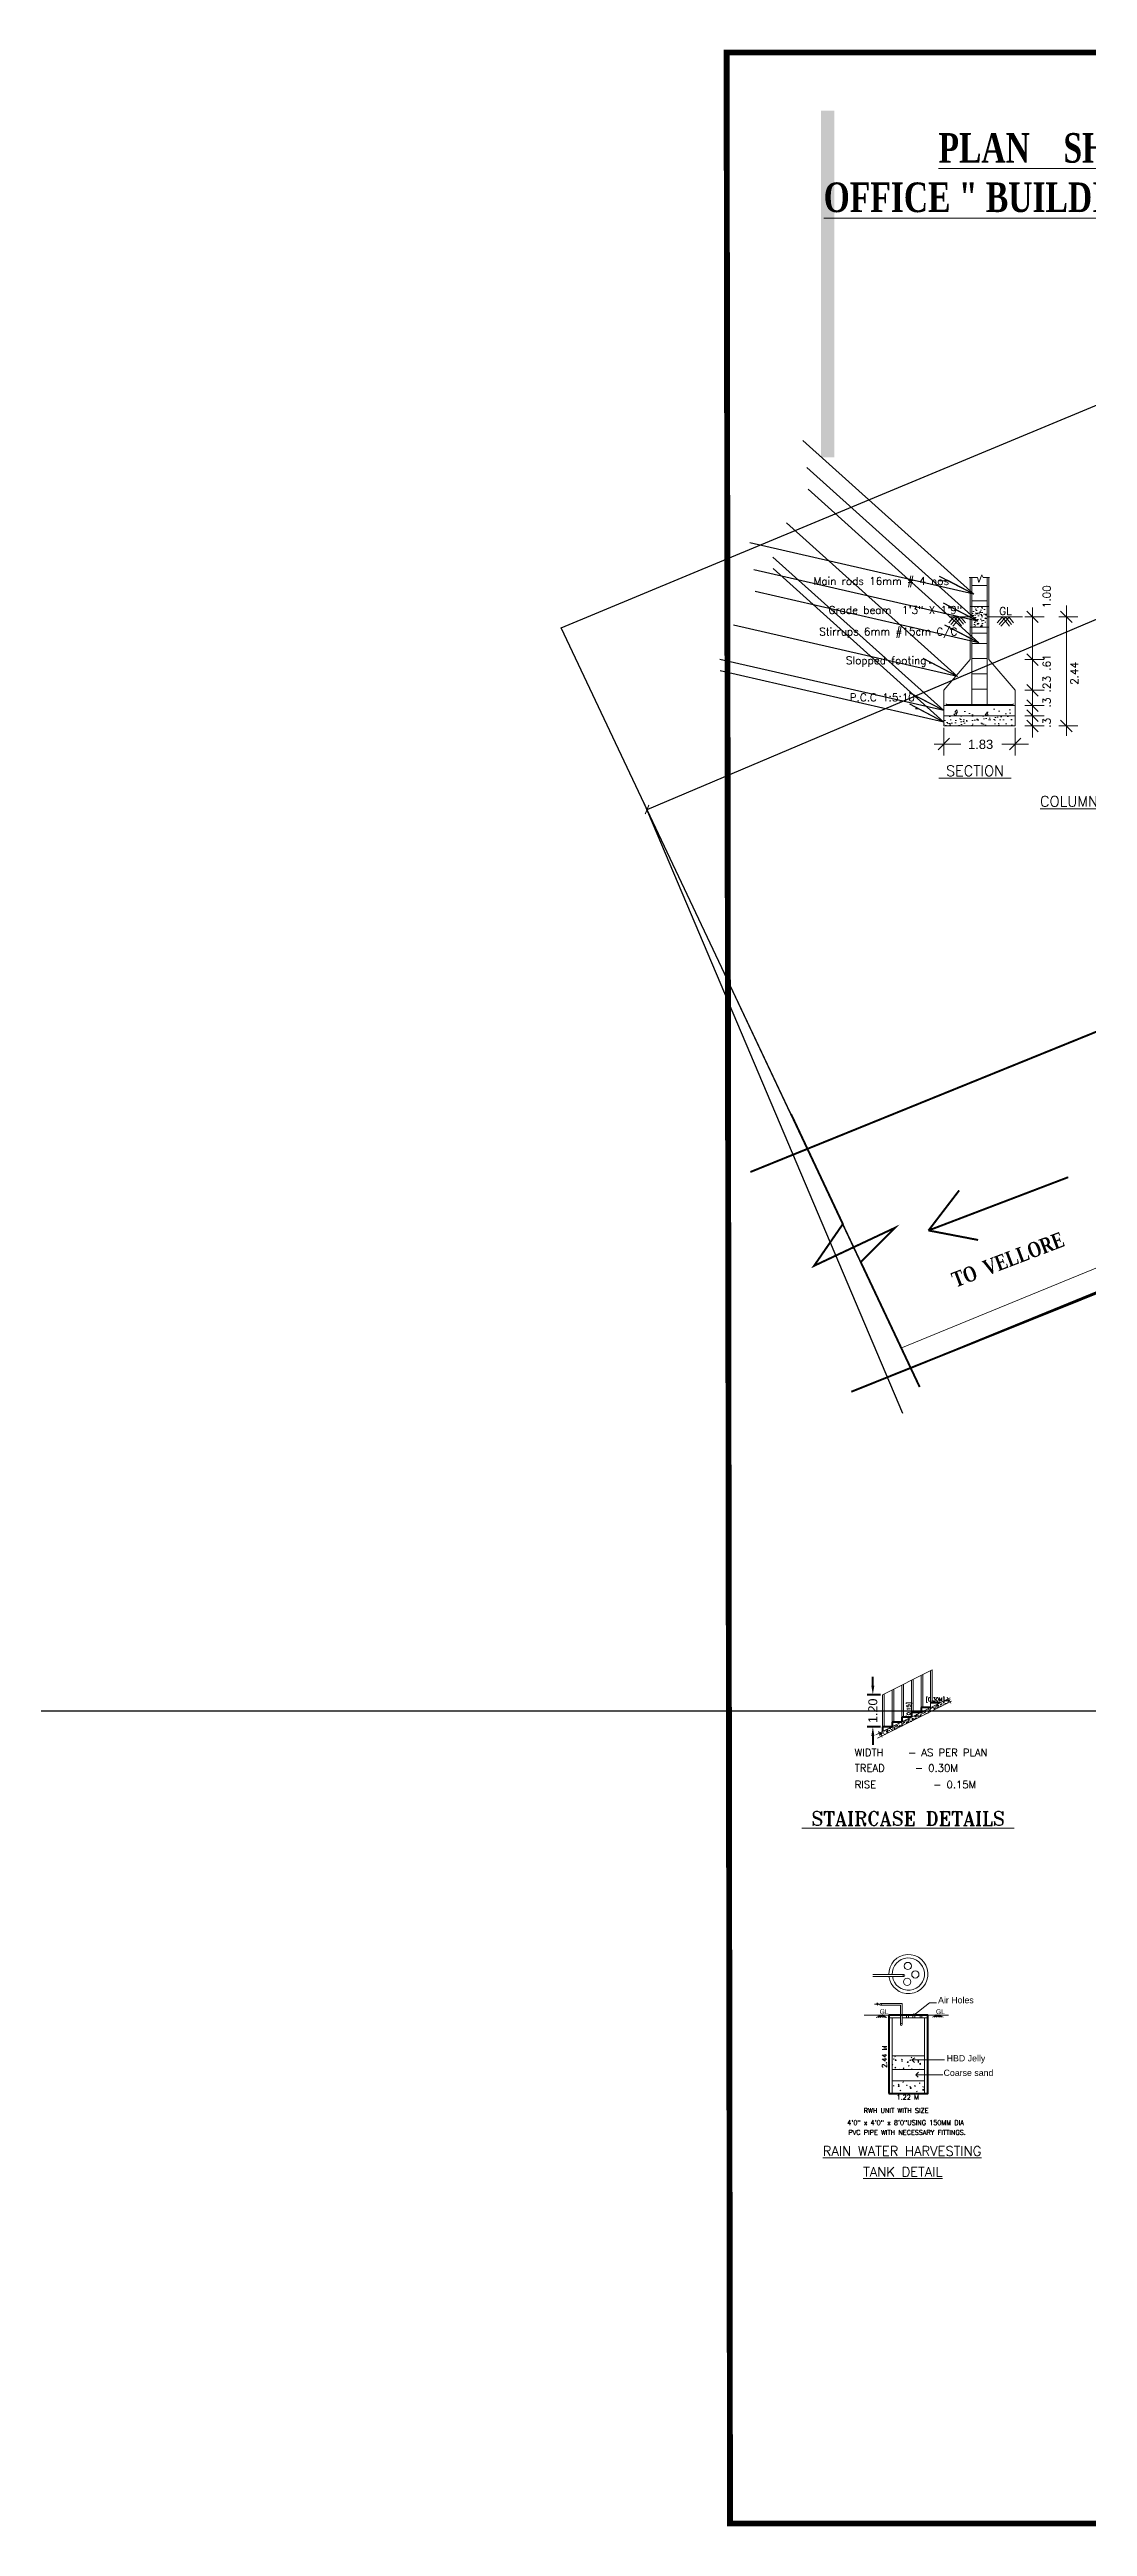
# Model space of a CAD drawing. Header units: metres. Extents: x -1560823 to -1560091, y 43631 to 43698.
# Drawn here: x -1560491.6 to -1560464.8, y 43630.5 to 43694.7 of the extents above; entities that cross this region are included whole.
import ezdxf

# ---------------------------------------------------------------- set-up
doc = ezdxf.new("R2010")
doc.units = ezdxf.units.M
doc.header["$LTSCALE"] = 750
doc.header["$MEASUREMENT"] = 0
doc.header["$PDMODE"] = 35
doc.header["$PDSIZE"] = 50
doc.layers.get('0').update_dxf_attribs({"lineweight": 5})
doc.layers.get('Defpoints').update_dxf_attribs({"lineweight": 0})
doc.layers.add('DISTANCE_FROM_MONUMENT', color=7, linetype='Continuous')
doc.layers.add('SURRENDER_ROAD_WIDTH', color=2, linetype='Continuous')
doc.layers.add('FLOOR-GROUND', color=7, linetype='Continuous', lineweight=50)
doc.layers.add('ROAD_WIDTH', color=2, linetype='Continuous', lineweight=0)
doc.styles.add('56', font='romant.shx')
doc.styles.add('ROMANS', font='romans__.ttf', dxfattribs={"width": 0.75})
doc.styles.get("Standard").update_dxf_attribs({"font": 'arial.ttf'})
doc.dimstyles.new('Aec_Arch_I$7', dxfattribs={"dimscale": 96, "dimtxt": 0.125, "dimasz": 0.125, "dimexe": 0.125, "dimexo": 0.125, "dimgap": 0.0625, "dimtad": 1, "dimdec": 1, "dimzin": 3, "dimdsep": 46, "dimlunit": 4, "dimtxsty": 'ROMANS', "dimblk": 'OBLIQUE', "dimcen": 0.09375, "dimdle": 0.125, "dimadec": 0, "dimazin": 0, "dimtfac": 0.75, "dimtdec": 1, "dimtofl": 0, "dimtmove": 2, "dimatfit": 3, "dimfxl": 0, "dimfrac": 1, "dimtolj": 1, "dimtzin": 0, "dimarcsym": 0})
doc.dimstyles.get("Standard").update_dxf_attribs({"dimtxt": 0.18, "dimasz": 0.18, "dimexe": 0.18, "dimexo": 0.0625, "dimgap": 0.09, "dimtad": 1, "dimtih": 1, "dimtoh": 1, "dimdec": 4, "dimzin": 0, "dimdsep": 46, "dimtxsty": 'Standard', "dimblk": 'ARCHTICK', "dimcen": 0.09, "dimadec": 0, "dimazin": 0, "dimtfac": 1, "dimtdec": 4, "dimtofl": 0, "dimtmove": 0, "dimatfit": 3, "dimldrblk": 'ARCHTICK', "dimfxl": 0, "dimtolj": 1, "dimtzin": 0, "dimarcsym": 0})

# ---------------------------------------------------------------- blocks, each defined once
blk = doc.blocks.new('_ArchTick')
at = {"color": 0, "linetype": 'ByBlock', "const_width": 0.15}
blk.add_lwpolyline([(-0.5, -0.5), (0.5, 0.5)], dxfattribs=at)
blk = doc.blocks.new('*D265')
at = {"layer": 'Defpoints', "color": 0}
for p in [(-1560445.68, 43687.92), (-1560439.031, 43672.224), (-1560469.509, 43659.314)]:
    blk.add_point(p, dxfattribs=at)
at = {"layer": 'SURRENDER_ROAD_WIDTH', "color": 0, "lineweight": -2}
for p, q in [((-1560445.68, 43687.92), (-1560460.489, 43681.647)), ((-1560439.055, 43672.282), (-1560445.75, 43688.086)), ((-1560476.157, 43675.01), (-1560461.348, 43681.283)), ((-1560469.533, 43659.372), (-1560476.228, 43675.176))]:
    blk.add_line(p, q, dxfattribs=at)
at = {"layer": 'SURRENDER_ROAD_WIDTH', "color": 0, "lineweight": -2, "xscale": 0.18, "yscale": 0.18, "zscale": 0.18}
for p, rotation in [((-1560445.68, 43687.92), 22.95702829936575), ((-1560476.157, 43675.01), 202.9570282993657)]:
    blk.add_blockref('_ArchTick', p, dxfattribs=dict(at, rotation=rotation))
at = {"layer": 'SURRENDER_ROAD_WIDTH', "color": 0, "insert": (-1560460.919, 43681.465), "char_height": 0.18, "attachment_point": 5}
blk.add_mtext('\\A1;33.0994', dxfattribs=at)
blk = doc.blocks.new('*D269')
at = {"layer": 'Defpoints', "color": 0}
for p in [(-1560813.238, 43651.657), (-1560813.238, 43651.657), (-1560463.238, 43651.657)]:
    blk.add_point(p, dxfattribs=at)
at = {"layer": 'DISTANCE_FROM_MONUMENT', "color": 0, "lineweight": -2}
for p, q in [((-1560813.238, 43651.719), (-1560813.238, 43651.837)), ((-1560463.238, 43651.657), (-1560813.238, 43651.657)), ((-1560463.238, 43651.719), (-1560463.238, 43651.837))]:
    blk.add_line(p, q, dxfattribs=at)
at = {"layer": 'DISTANCE_FROM_MONUMENT', "color": 0, "lineweight": -2, "xscale": 0.18, "yscale": 0.18, "zscale": 0.18, "rotation": 180}
blk.add_blockref('_ArchTick', (-1560813.238, 43651.657), dxfattribs=at)
at = {"layer": 'DISTANCE_FROM_MONUMENT', "color": 0, "lineweight": -2, "xscale": 0.18, "yscale": 0.18, "zscale": 0.18}
blk.add_blockref('_ArchTick', (-1560463.238, 43651.657), dxfattribs=at)
at = {"layer": 'DISTANCE_FROM_MONUMENT', "color": 0, "insert": (-1560638.238, 43651.839), "char_height": 0.18, "attachment_point": 5}
blk.add_mtext('\\A1;350.0000', dxfattribs=at)
blk = doc.blocks.new('A$C78354A96')
for p, q in [((1.682, 6.442), (2.647, 6.442)), ((1.685, 6.386), (2.651, 6.386)), ((1.738, 5.524), (1.854, 5.524)), ((1.811, 5.559), (1.854, 5.524)), ((1.854, 5.524), (1.813, 5.494)), ((1.854, 5.524), (1.827, 5.543)), ((2.594, 5.541), (1.92, 5.541)), ((2.541, 5.488), (1.92, 5.488)), ((2.541, 4.888), (2.541, 5.488)), ((2.594, 4.888), (2.594, 5.541)), ((2.961, 5.184), (3.445, 5.561)), ((3.445, 5.561), (3.666, 5.561)), ((1.416, 5.184), (2.541, 5.184)), ((1.92, 5.183), (1.791, 5.11)), ((1.962, 5.183), (1.833, 5.111)), ((1.872, 5.183), (2.001, 5.111)), ((2.025, 5.183), (1.896, 5.111)), ((1.935, 5.183), (2.064, 5.111)), ((1.982, 5.183), (2.11, 5.111)), ((2.178, 5.184), (2.178, 2.744)), ((2.178, 5.093), (2.541, 5.093)), ((2.287, 5.093), (2.287, 2.744)), ((2.594, 5.184), (4.039, 5.184)), ((2.594, 5.093), (3.398, 5.093)), ((2.728, 5.093), (2.728, 5.184)), ((2.788, 5.184), (2.788, 5.093)), ((2.931, 5.093), (2.931, 5.184)), ((2.961, 5.226), (2.961, 5.184)), ((2.961, 5.184), (3.01, 5.189)), ((2.991, 5.184), (2.991, 5.093)), ((3.152, 5.093), (3.152, 5.184)), ((3.212, 5.184), (3.212, 5.093)), ((3.289, 5.093), (3.289, 2.744)), ((3.398, 5.184), (3.398, 2.744)), ((3.673, 5.185), (3.544, 5.113)), ((3.72, 5.185), (3.591, 5.113)), ((3.63, 5.185), (3.759, 5.113)), ((3.782, 5.185), (3.653, 5.113)), ((3.693, 5.185), (3.822, 5.113)), ((3.739, 5.185), (3.868, 5.113)), ((2.287, 3.912), (3.289, 3.912)), ((2.362, 3.891), (2.387, 3.901)), ((2.362, 3.891), (2.38, 3.879)), ((2.38, 3.879), (2.387, 3.901)), ((2.873, 3.863), (2.897, 3.873)), ((2.873, 3.863), (2.89, 3.851)), ((2.89, 3.851), (2.897, 3.872)), ((2.287, 3.638), (2.301, 3.643)), ((2.287, 3.627), (2.294, 3.622)), ((2.287, 3.491), (3.289, 3.491)), ((2.287, 3.13), (3.289, 3.13)), ((2.294, 3.622), (2.301, 3.643)), ((2.323, 3.811), (2.34, 3.831)), ((2.323, 3.811), (2.344, 3.809)), ((2.344, 3.809), (2.34, 3.831)), ((2.372, 3.544), (2.389, 3.564)), ((2.372, 3.544), (2.394, 3.542)), ((2.375, 3.769), (2.403, 3.798)), ((2.375, 3.769), (2.407, 3.764)), ((2.394, 3.542), (2.389, 3.564)), ((2.407, 3.764), (2.403, 3.798)), ((2.488, 3.491), (2.513, 3.501)), ((2.488, 3.491), (2.488, 3.491)), ((2.509, 3.491), (2.513, 3.5)), ((2.574, 3.748), (2.599, 3.758)), ((2.574, 3.748), (2.592, 3.737)), ((2.578, 3.789), (2.595, 3.809)), ((2.578, 3.789), (2.599, 3.787)), ((2.592, 3.737), (2.599, 3.758)), ((2.599, 3.787), (2.595, 3.809)), ((2.613, 3.091), (2.638, 3.1)), ((2.613, 3.091), (2.631, 3.079)), ((2.627, 3.522), (2.644, 3.542)), ((2.627, 3.522), (2.648, 3.52)), ((2.631, 3.079), (2.638, 3.1)), ((2.648, 3.52), (2.644, 3.542)), ((2.754, 3.71), (2.782, 3.739)), ((2.754, 3.71), (2.786, 3.705)), ((2.786, 3.705), (2.782, 3.739)), ((2.786, 3.605), (2.811, 3.615)), ((2.786, 3.605), (2.804, 3.594)), ((2.804, 3.594), (2.811, 3.615)), ((2.832, 3.766), (2.85, 3.787)), ((2.832, 3.766), (2.854, 3.765)), ((2.854, 3.765), (2.85, 3.787)), ((2.882, 3.499), (2.899, 3.52)), ((2.882, 3.499), (2.903, 3.497)), ((2.899, 3.79), (2.985, 3.849)), ((3.913, 3.79), (2.899, 3.79)), ((2.976, 3.702), (2.899, 3.79)), ((2.899, 3.79), (2.909, 3.772)), ((2.903, 3.497), (2.899, 3.52)), ((3.024, 3.323), (3.104, 3.407)), ((3.858, 3.323), (3.024, 3.323)), ((3.024, 3.323), (3.092, 3.253)), ((3.084, 3.72), (3.109, 3.73)), ((3.084, 3.72), (3.102, 3.708)), ((3.087, 3.744), (3.104, 3.765)), ((3.087, 3.744), (3.108, 3.742)), ((3.102, 3.708), (3.109, 3.73)), ((3.108, 3.742), (3.104, 3.765)), ((3.133, 3.651), (3.161, 3.68)), ((3.133, 3.651), (3.165, 3.647)), ((3.148, 3.491), (3.153, 3.497)), ((3.155, 3.491), (3.153, 3.497)), ((3.165, 3.647), (3.161, 3.68)), ((2.178, 2.744), (3.398, 2.744)), ((2.315, 2.976), (2.34, 2.986)), ((2.333, 2.964), (2.34, 2.986)), ((2.469, 2.96), (2.497, 2.989)), ((2.469, 2.96), (2.501, 2.955)), ((2.471, 3.01), (2.488, 3.03)), ((2.471, 3.01), (2.492, 3.008)), ((2.492, 3.008), (2.488, 3.03)), ((2.501, 2.955), (2.497, 2.989)), ((2.521, 2.744), (2.537, 2.763)), ((2.527, 2.833), (2.552, 2.843)), ((2.527, 2.833), (2.545, 2.821)), ((2.541, 2.744), (2.537, 2.763)), ((2.545, 2.821), (2.552, 2.843)), ((2.726, 2.987), (2.743, 3.008)), ((2.726, 2.987), (2.747, 2.986)), ((2.747, 2.986), (2.743, 3.008)), ((2.825, 2.948), (2.85, 2.957)), ((2.825, 2.948), (2.843, 2.936)), ((2.843, 2.936), (2.85, 2.957)), ((2.848, 2.901), (2.876, 2.93)), ((2.848, 2.901), (2.88, 2.896)), ((2.88, 2.896), (2.876, 2.93)), ((2.98, 2.965), (2.997, 2.986)), ((2.98, 2.965), (3.001, 2.963)), ((3.001, 2.963), (2.997, 2.986)), ((3.037, 2.805), (3.062, 2.814)), ((3.037, 2.805), (3.055, 2.793)), ((3.055, 2.793), (3.062, 2.814)), ((3.124, 3.062), (3.149, 3.072)), ((3.124, 3.062), (3.141, 3.05)), ((3.141, 3.05), (3.149, 3.072)), ((3.227, 2.842), (3.255, 2.871)), ((3.227, 2.842), (3.259, 2.837)), ((3.235, 2.943), (3.252, 2.963)), ((3.235, 2.943), (3.256, 2.941)), ((3.256, 2.941), (3.252, 2.963)), ((3.259, 2.837), (3.255, 2.871))]:
    blk.add_line(p, q)
at = {"linetype": 'ByBlock', "ltscale": 0.5}
blk.add_lwpolyline([(2.178, 2.744), (3.398, 2.744), (3.398, 5.184), (2.178, 5.184)], close=True, dxfattribs=at)
for centre, radius in [((2.651, 6.414), 0.0279), ((2.752, 6.215), 0.113), ((2.772, 6.711), 0.113), ((3.005, 6.448), 0.113), ((1.92, 5.516), 0.0279), ((2.567, 4.888), 0.0279)]:
    blk.add_circle(centre, radius)
for radius, start, end in [(0.61, 186.66111, 181.64367), (0.501, 188.11512, 182.0004)]:
    blk.add_arc((2.788, 6.459), radius, start, end)
at = {"layer": 'FLOOR-GROUND', "color": 175}
blk.add_lwpolyline([(2.178, 2.744), (3.398, 2.744), (3.398, 5.184), (2.178, 5.184)], close=True, dxfattribs=at)
at = {"color": 4}
for s, height, p in [('Air Holes', 0.1959, (3.713, 5.549)), ('HBD Jelly', 0.1959, (3.981, 3.739)), ('Coarse sand', 0.19588, (3.884, 3.287))]:
    blk.add_text(s, height=height, dxfattribs=at).set_placement(p)
for p in [(1.893, 5.211), (3.647, 5.213)]:
    blk.add_text('GL', height=0.1515).set_placement(p)
at = {"style": 'ROMANS'}
blk.add_text(' 2.44 M', height=0.1469, rotation=90, dxfattribs=at).set_placement((2.116, 3.438))
blk.add_text(' 1.22 M', height=0.1469, dxfattribs=at).set_placement((2.322, 2.551))
at = {"color": 4, "style": 'ROMANS'}
for s, p in [('4\'0" x 4\'0" x 8\'0"USING 150MM DIA', (0.889, 1.759)), ('PVC PIPE WITH NECESSARY FITTINGS.', (0.922, 1.456)), (' RWH UNIT WITH SIZE', (1.299, 2.134))]:
    blk.add_text(s, height=0.14691, dxfattribs=at).set_placement(p)
at = {"color": 2, "style": '56'}
for s, p in [('%%URAIN WATER HARVESTING', (0.124, 0.799)), ('%%UTANK DETAIL', (1.382, 0.152))]:
    blk.add_text(s, height=0.3, dxfattribs=at).set_placement(p)
blk = doc.blocks.new('*D152')
at = {"color": 0, "lineweight": -2}
for p, q in [((2682.06, -3830.088), (2681.64, -3830.088)), ((2681.82, -3829.808), (2681.82, -3829.528)), ((2682.06, -3831.088), (2681.64, -3831.088)), ((2681.82, -3831.368), (2681.82, -3831.648))]:
    blk.add_line(p, q, dxfattribs=at)
at = {"color": 0, "lineweight": 50}
for points in [[(2681.774, -3829.808), (2681.867, -3829.808), (2681.82, -3830.088)], [(2681.774, -3831.368), (2681.867, -3831.368), (2681.82, -3831.088)]]:
    blk.add_solid(points, dxfattribs=at)
at = {"layer": 'Defpoints', "color": 0, "lineweight": 50}
for p in [(2682.123, -3830.088), (2681.82, -3831.088), (2682.123, -3831.088)]:
    blk.add_point(p, dxfattribs=at)
at = {"color": 0, "insert": (2681.82, -3830.588), "char_height": 0.28, "attachment_point": 5, "rotation": 90}
blk.add_mtext('\\A1;1.20', dxfattribs=at)
blk = doc.blocks.new('_Oblique')
at = {"color": 0, "linetype": 'ByBlock', "lineweight": -2}
blk.add_line((-0.5, -0.5), (0.5, 0.5), dxfattribs=at)
blk = doc.blocks.new('A$C7684098E')
h = blk.add_hatch()
h.set_pattern_fill('AR-CONC', color=256, scale=0.024999, style=0)
h.set_pattern_definition([(50, (-73.53877, -5.22544), (0.17930967, -0.01568756), [0.01874944, -0.2062438]), (355, (-73.53877, -5.22544), (-0.0346868, 0.1880424), [0.01499955, -0.16499505]), (100.4514, (-73.52383, -5.22674), (0.144623, 0.1723547), [0.01593457, -0.17528027]), (46.1842, (-73.53877, -5.17544), (0.26680226, -0.0413785), [0.0281242, -0.3093657]), (96.6356, (-73.51654, -5.1789), (0.2336587, 0.2435222), [0.0239019, -0.2629204]), (351.1842, (-73.53877, -5.17544), (0.2336585, 0.2435223), [0.0224993, -0.2474926]), (21, (-73.51377, -5.18794), (0.1492223, -0.1006517), [0.01874944, -0.2062438]), (326, (-73.51377, -5.18794), (0.060827, 0.18128207), [0.01499955, -0.16499505]), (71.4514, (-73.50134, -5.19633), (0.21004936, 0.0806302), [0.01593457, -0.17528027]), (37.5, (-73.53877, -5.22544), (0.003039873, 0.083220967), [0, -0.16299511, 0, -0.16749497, 0, -0.16562003]), (7.5, (-73.53877, -5.22544), (0.06576541, 0.09859997), [0, -0.09549713, 0, -0.15924522, 0, -0.06312311]), (327.5, (-73.59452, -5.22544), (0.133451605, -0.00563855), [0, -0.06249813, 0, -0.19499415, 0, -0.25874224]), (317.5, (-73.61952, -5.22544), (0.14579217, 0.0250255), [0, -0.08124756, 0, -0.12949611, 0, -0.18374449])])
h.paths.add_polyline_path([(4.76928, 4.09805), (4.74461, 4.14605), (4.68836, 4.12808), (4.76961, 4.17496), (4.71961, 4.15543), (4.70146, 4.18991), (2.56994, 3.12415), (2.58809, 3.08967), (2.63809, 3.1092), (2.55684, 3.06233), (2.61309, 3.08029), (2.63777, 3.03229)])
at = {"linetype": 'ByBlock', "ltscale": 0.5}
for p, q in [((4.20929, 5.09382), (2.66419, 4.32127)), ((3.31417, 3.62126), (3.31417, 4.64626)), ((3.56416, 3.77126), (3.56416, 4.77126)), ((3.61416, 3.77126), (3.61416, 4.79626)), ((3.86415, 3.92125), (3.86415, 4.92125)), ((3.91415, 3.92125), (3.91415, 4.94625)), ((4.15929, 4.06882), (4.15929, 5.06882)), ((4.20929, 4.06882), (4.20929, 5.09382)), ((2.66419, 3.32127), (2.66419, 4.32127)), ((2.71419, 3.32127), (2.71419, 4.34627)), ((2.96418, 3.47127), (2.96418, 4.47127)), ((3.01418, 3.47127), (3.01418, 4.49627)), ((3.26417, 3.62126), (3.26417, 4.62126))]:
    blk.add_line(p, q, dxfattribs=at)
for p, q in [((2.4584, 3.06838), (4.76989, 4.22413)), ((2.50871, 2.96776), (4.81489, 4.12085)), ((3.86415, 3.92125), (3.86415, 3.77126)), ((4.16415, 3.92125), (3.86415, 3.92125)), ((4.45928, 4.06882), (4.15929, 4.06882)), ((4.15929, 4.06882), (4.15929, 3.91882)), ((4.67273, 4.24448), (4.71961, 4.15543)), ((4.76961, 4.17496), (4.68836, 4.12808)), ((4.68836, 4.12808), (4.74461, 4.14605)), ((4.71961, 4.15543), (4.76961, 4.17496)), ((4.74461, 4.14605), (4.78757, 4.06246)), ((2.54122, 3.17873), (2.58809, 3.08967)), ((2.63809, 3.1092), (2.55684, 3.06233)), ((2.58809, 3.08967), (2.63809, 3.1092)), ((2.96418, 3.32127), (2.66419, 3.32127)), ((2.66419, 3.32127), (2.66419, 3.17128)), ((2.96418, 3.47127), (2.96418, 3.32127)), ((3.26417, 3.47127), (2.96418, 3.47127)), ((3.26417, 3.62126), (3.26417, 3.47127)), ((3.56416, 3.62126), (3.26417, 3.62126)), ((3.86415, 3.77126), (3.56416, 3.77126)), ((3.56416, 3.77126), (3.56416, 3.62126)), ((2.55684, 3.06233), (2.61309, 3.08029)), ((2.61309, 3.08029), (2.65606, 2.9967))]:
    blk.add_line(p, q)
at = {"layer": 'FLOOR-GROUND', "color": 192}
for p, q in [((3.86415, 3.92125), (3.86415, 3.77126)), ((2.66419, 3.32127), (2.66419, 3.17128)), ((2.96418, 3.47127), (2.96418, 3.32127)), ((3.26417, 3.62126), (3.26417, 3.47127)), ((3.56416, 3.77126), (3.56416, 3.62126))]:
    blk.add_line(p, q, dxfattribs=at)
at = {"layer": 'FLOOR-GROUND', "color": 190}
for p, q in [((4.16415, 3.92125), (3.86415, 3.92125)), ((4.45928, 4.06882), (4.15929, 4.06882)), ((2.96418, 3.32127), (2.66419, 3.32127)), ((3.26417, 3.47127), (2.96418, 3.47127)), ((3.56416, 3.62126), (3.26417, 3.62126)), ((3.86415, 3.77126), (3.56416, 3.77126))]:
    blk.add_line(p, q, dxfattribs=at)
at = {"style": 'ROMANS'}
blk.add_text('[0.15]', height=0.112497, rotation=90, dxfattribs=at).set_placement((3.53396, 3.61597))
blk.add_text('[0.30M]', height=0.112497, dxfattribs=at).set_placement((4.0119, 4.11982))
at = {"color": 4, "style": 'ROMANS'}
for s, p in [('WIDTH    - AS PER PLAN', (1.79697, 2.40576)), ('TREAD     - 0.30M', (1.79697, 1.9242)), ('RISE          - 0.15M', (1.79697, 1.4067))]:
    blk.add_text(s, height=0.23, dxfattribs=at).set_placement(p)
at = {"color": 2, "style": '56'}
blk.add_text('%%u STAIRCASE DETAILS ', height=0.4324784, dxfattribs=at).set_placement((0.14703, 0.25228))
at = {"color": 1}
dim = blk.add_aligned_dim(p1=(2.66419, 4.32127), p2=(2.66419, 3.32127), distance=-0.3022, text='1.20', dimstyle='Standard', dxfattribs=at)
dim.commit()
dim.dimension.update_dxf_attribs({"geometry": '*D152', "text_midpoint": (2.36199, 3.82127), "insert": (-2679.45838, 3834.40896)})

msp = doc.modelspace()

# ---------------------------------------------------------------- hatches: boundary and pattern name
h = msp.add_hatch()
h.set_pattern_fill('AR-CONC', color=0, scale=0.032974, style=0)
h.set_pattern_definition([(50, (-1560498.26023, 43670.79113), (0.2365094, -0.0206919), [0.0247305, -0.2720355]), (355, (-1560498.26023, 43670.79113), (-0.0457519, 0.2480279), [0.0197844, -0.2176284]), (100.4514, (-1560498.24052, 43670.7894), (0.1907577, 0.2273358), [0.0210177, -0.2311946]), (46.1842, (-1560498.26023, 43670.85707), (0.351912, -0.0545782), [0.0370958, -0.4080533]), (96.6356, (-1560498.2309, 43670.85253), (0.3081957, 0.3212057), [0.0315265, -0.346792]), (351.1842, (-1560498.26023, 43670.85707), (0.3081955, 0.321206), [0.0296766, -0.3264427]), (21, (-1560498.22725, 43670.84059), (0.1968242, -0.1327596), [0.0247305, -0.2720355]), (326, (-1560498.22725, 43670.8406), (0.0802308, 0.239111), [0.0197844, -0.2176284]), (71.4514, (-1560498.21085, 43670.82952), (0.277055, 0.1063512), [0.0210177, -0.2311946]), (37.5, (-1560498.26023, 43670.79113), (0.0040096, 0.10976844), [0, -0.2149905, 0, -0.22092583, 0, -0.2184528]), (7.5, (-1560498.26023, 43670.79113), (0.08674456, 0.13005334), [0, -0.1259607, 0, -0.2100444, 0, -0.08325936]), (327.5, (-1560498.33376, 43670.79113), (0.17602264, -0.00743724), [0, -0.082435, 0, -0.25719724, 0, -0.34128095]), (317.5, (-1560498.36673, 43670.79113), (0.19229984, 0.0330086), [0, -0.1071655, 0, -0.17080535, 0, -0.2423589])])
h.paths.add_polyline_path([(-1560467.35016, 43680.26484), (-1560467.74585, 43680.26484), (-1560467.74585, 43679.73725), (-1560467.35016, 43679.73725)])
h = msp.add_hatch()
h.set_pattern_fill('AR-CONC', color=0, scale=0.109913, style=0)
h.set_pattern_definition([(50, (-1560474.5715, 43665.88695), (0.788365, -0.068973), [0.082435, -0.906785]), (355, (-1560474.5715, 43665.88695), (-0.152506, 0.82676), [0.06595, -0.72543]), (100.4514, (-1560474.5058, 43665.8812), (0.63586, 0.757786), [0.07006, -0.77065]), (46.184, (-1560474.5715, 43666.1068), (1.17304, -0.18193), [0.12365, -1.36018]), (96.636, (-1560474.4738, 43666.0916), (1.02732, 1.07069), [0.10509, -1.15597]), (351.184, (-1560474.5715, 43666.1068), (1.02732, 1.07069), [0.09892, -1.08814]), (21, (-1560474.4616, 43666.0518), (0.65608, -0.442532), [0.082435, -0.906785]), (326, (-1560474.4616, 43666.0518), (0.267436, 0.797037), [0.06595, -0.72543]), (71.4514, (-1560474.4069, 43666.01495), (0.923517, 0.354504), [0.07006, -0.77065]), (37.5, (-1560474.57152, 43665.88695), (0.0133653, 0.365895), [0, -0.716635, 0, -0.73642, 0, -0.728176]), (7.5, (-1560474.57152, 43665.88695), (0.289149, 0.433511), [0, -0.419869, 0, -0.700148, 0, -0.277531]), (327.5, (-1560474.81663, 43665.88695), (0.586742, -0.024791), [0, -0.274783, 0, -0.857324, 0, -1.137603]), (317.5, (-1560474.92654, 43665.88695), (0.641, 0.110029), [0, -0.357218, 0, -0.569351, 0, -0.807863])])
h.paths.add_polyline_path([(-1560466.62473, 43677.43938), (-1560466.62473, 43677.70317), (-1560468.47128, 43677.70317), (-1560468.47128, 43677.43938)])
h = msp.add_hatch()
h.set_pattern_fill('AR-SAND', color=0, scale=0.109913, style=0)
h.set_pattern_definition([(37.5, (-1560474.57152, 43665.88695), (-0.0069238, 0.2117837), [0, -0.1670683, 0, -0.1868527, 0, -0.1786092]), (7.5, (-1560474.57152, 43665.88695), (0.194522, 0.3101915), [0, -0.090129, 0, -0.1505813, 0, -0.0577045]), (327.5, (-1560474.70672, 43665.88695), (0.3422858, 0.000622), [0, -0.0549567, 0, -0.197844, 0, -0.2582964]), (317.5, (-1560474.70672, 43665.88695), (0.3304134, 0.096468), [0, -0.0274783, 0, -0.1296978, 0, -0.148383])])
h.paths.add_polyline_path([(-1560466.62473, 43677.17558), (-1560466.62473, 43677.43938), (-1560468.47128, 43677.43938), (-1560468.47128, 43677.17558)])

# ---------------------------------------------------------------- linework, layer by layer
at = {"color": 0}
for p, q in [((-1560468.4299, 43680.93022), (-1560468.5879, 43680.93022)), ((-1560467.81644, 43681.01866), (-1560467.59799, 43681.01866)), ((-1560467.78981, 43678.89454), (-1560467.78981, 43681.01866)), ((-1560467.74585, 43677.73202), (-1560467.74585, 43681.01866)), ((-1560467.74585, 43680.8155), (-1560467.35016, 43680.8155)), ((-1560467.59799, 43681.01866), (-1560467.56776, 43680.89363)), ((-1560467.56776, 43680.89363), (-1560467.48807, 43681.08735)), ((-1560467.4551, 43681.01866), (-1560467.48807, 43681.08735)), ((-1560467.4551, 43681.01866), (-1560467.28748, 43681.01866)), ((-1560467.35016, 43677.73202), (-1560467.35016, 43681.01866)), ((-1560467.3062, 43678.89454), (-1560467.3062, 43681.01866)), ((-1560468.1999, 43680.00104), (-1560468.33826, 43679.84895)), ((-1560468.33389, 43680.00104), (-1560467.74585, 43680.00104)), ((-1560468.11075, 43680.00104), (-1560468.28948, 43679.80457)), ((-1560468.02159, 43680.00104), (-1560468.2407, 43679.76019)), ((-1560468.20611, 43680.00104), (-1560468.01731, 43679.76639)), ((-1560468.12147, 43680.00104), (-1560467.96593, 43679.80773)), ((-1560468.03682, 43680.00104), (-1560467.91455, 43679.84907)), ((-1560467.78981, 43680.26484), (-1560467.3062, 43680.26484)), ((-1560467.74585, 43680.41981), (-1560467.35016, 43680.41981)), ((-1560467.35016, 43680.00104), (-1560466.43376, 43680.00104)), ((-1560466.95301, 43679.99758), (-1560467.09137, 43679.84549)), ((-1560466.86385, 43679.99758), (-1560467.04259, 43679.80111)), ((-1560466.7747, 43679.99758), (-1560466.99381, 43679.75673)), ((-1560466.95922, 43679.99758), (-1560466.77042, 43679.76293)), ((-1560466.87457, 43679.99758), (-1560466.71904, 43679.80427)), ((-1560466.78993, 43679.99758), (-1560466.66766, 43679.84561)), ((-1560467.78981, 43679.73725), (-1560467.3062, 43679.73725)), ((-1560467.74585, 43679.57856), (-1560467.35016, 43679.57856)), ((-1560467.74585, 43679.31477), (-1560467.35016, 43679.31477)), ((-1560468.47128, 43678.09886), (-1560467.78981, 43678.89454)), ((-1560467.74585, 43678.91908), (-1560467.35016, 43678.91908)), ((-1560466.62473, 43678.09886), (-1560467.3062, 43678.89454)), ((-1560468.47128, 43677.17558), (-1560468.47128, 43678.09886)), ((-1560467.74585, 43678.5234), (-1560467.35016, 43678.5234)), ((-1560467.74585, 43678.12771), (-1560467.35016, 43678.12771)), ((-1560466.62473, 43677.17558), (-1560466.62473, 43678.09886)), ((-1560466.62473, 43677.70317), (-1560468.47128, 43677.70317)), ((-1560468.47128, 43677.43938), (-1560466.62473, 43677.43938)), ((-1560468.41357, 43677.73202), (-1560466.67419, 43677.73202)), ((-1560468.47128, 43677.17558), (-1560466.62473, 43677.17558)), ((-1560468.86855, 43664.1083), (-1560465.25552, 43665.48574))]:
    msp.add_line(p, q, dxfattribs=at)
at = {"color": 0, "linetype": 'ByBlock', "ltscale": 0.5}
for p, q in [((-1560466.37127, 43680.00104), (-1560465.8749, 43680.00104)), ((-1560466.17438, 43676.8761), (-1560466.17438, 43680.23877)), ((-1560465.49762, 43680.00104), (-1560465.00125, 43680.00104)), ((-1560465.29762, 43676.92035), (-1560465.29762, 43680.29047)), ((-1560466.37127, 43678.89454), (-1560465.8749, 43678.89454)), ((-1560466.37127, 43678.09886), (-1560465.8749, 43678.09886)), ((-1560466.37127, 43677.70317), (-1560465.8749, 43677.70317)), ((-1560466.37127, 43677.43938), (-1560465.8749, 43677.43938)), ((-1560468.72227, 43676.70611), (-1560468.03135, 43676.70611)), ((-1560468.47128, 43677.12287), (-1560468.47128, 43676.40587)), ((-1560466.27676, 43676.70611), (-1560466.96768, 43676.70611)), ((-1560466.62473, 43677.12287), (-1560466.62473, 43676.40587)), ((-1560466.37127, 43677.17558), (-1560465.8749, 43677.17558)), ((-1560465.49762, 43677.17558), (-1560465.00125, 43677.17558))]:
    msp.add_line(p, q, dxfattribs=at)
at = {"color": 0, "const_width": 0.15247}
msp.add_lwpolyline([(-1560474.09699, 43694.61733), (-1560381.22993, 43694.61733), (-1560381.14195, 43630.6196), (-1560474.00901, 43630.6196)], close=True, dxfattribs=at)
at = {"color": 0}
for points, const_width in [([(-1560471.48178, 43693.11164), (-1560471.48178, 43684.13091)], 0.34098), ([(-1560467.8292, 43664.50455), (-1560467.8292, 43664.50455), (-1560465.25552, 43665.48574), (-1560468.86855, 43664.1083)], 0.05082), ([(-1560467.8292, 43664.50455), (-1560467.8292, 43664.50455), (-1560465.25552, 43665.48574), (-1560468.86855, 43664.1083)], 0.05082), ([(-1560468.86855, 43664.1083), (-1560468.14683, 43665.05169), (-1560468.07406, 43665.14681)], 0.05082), ([(-1560468.86855, 43664.1083), (-1560467.70197, 43663.88482), (-1560467.58435, 43663.86228)], 0.05082)]:
    msp.add_lwpolyline(points, dxfattribs=dict(at, const_width=const_width))
at = {"color": 0, "ltscale": 500, "const_width": 0.05082}
for points in [[(-1560439.62369, 43679.35145), (-1560473.48127, 43665.62283)], [(-1560469.09816, 43660.05547), (-1560470.623, 43663.2889), (-1560469.73756, 43664.17849), (-1560471.83387, 43663.19154), (-1560471.08721, 43664.27488), (-1560472.42987, 43667.12672)], [(-1560463.28524, 43662.97452), (-1560470.86859, 43659.93108)]]:
    msp.add_lwpolyline(points, dxfattribs=at)
at = {"color": 0}
for centre, start, end in [((-1560468.39983, 43677.73202), 90, 180), ((-1560466.68793, 43677.73202), 0, 90)]:
    msp.add_arc(centre, 0.01374, start, end, dxfattribs=at)
at = {"layer": 'ROAD_WIDTH'}
msp.add_lwpolyline([(-1560478.37915, 43679.71496), (-1560447.8157, 43692.43182), (-1560438.93842, 43673.65166), (-1560446.02483, 43670.77826), (-1560449.69237, 43669.21547), (-1560449.69237, 43669.21547), (-1560469.58625, 43661.06375)], close=True, dxfattribs=at)
at = {"layer": 'SURRENDER_ROAD_WIDTH'}
msp.add_lwpolyline([(-1560469.33058, 43660.54833), (-1560478.37915, 43679.71496), (-1560447.8157, 43692.43182), (-1560438.93842, 43673.65166), (-1560446.02483, 43670.77826), (-1560449.69237, 43669.21547), (-1560449.69237, 43668.6056), (-1560454.97457, 43666.41736)], close=True, dxfattribs=at)

# ---------------------------------------------------------------- block references
at = {"color": 0, "linetype": 'ByBlock', "ltscale": 0.5, "xscale": 0.2994818542489582, "yscale": 0.2994818542489582, "zscale": 0.2994818542489582}
for p, rotation in [((-1560466.17438, 43680.00104), 90), ((-1560465.30074, 43680.00104), 90), ((-1560466.17438, 43678.89454), 90), ((-1560466.17438, 43678.09886), 90), ((-1560466.17438, 43677.70317), 90), ((-1560466.17438, 43677.43938), 90), ((-1560466.17438, 43677.17558), 270), ((-1560465.30074, 43677.17558), 270), ((-1560468.47128, 43676.70535), 180)]:
    msp.add_blockref('_Oblique', p, dxfattribs=dict(at, rotation=rotation))
msp.add_blockref('_Oblique', (-1560466.62473, 43676.70535), dxfattribs=at)
at = {"color": 0, "lineweight": 50, "ltscale": 35, "xscale": 0.83189403958044, "yscale": 0.83189403958044, "zscale": 0.83189403958044}
msp.add_blockref('A$C7684098E', (-1560472.27495, 43648.4901), dxfattribs=at)
at = {"color": 0, "ltscale": 3, "xscale": 0.83189403958044, "yscale": 0.83189403958044, "zscale": 0.83189403958044}
msp.add_blockref('A$C78354A96', (-1560471.70975, 43639.47688), dxfattribs=at)

# ---------------------------------------------------------------- texts
at = {"color": 0, "style": 'ROMANS'}
for s, height, p in [('Main rods 16mm # 4 nos', 0.197844, (-1560471.8462, 43680.83162)), ('Grade beam  1\'3" X 1\'9"', 0.197844, (-1560471.45814, 43680.08009)), ('GL', 0.197844, (-1560467.03648, 43680.05124)), ('Stirrups 6mm #15cm C/C', 0.197844, (-1560471.70058, 43679.52078)), ('Slopped footing', 0.197844, (-1560471.00601, 43678.77588)), ('P.C.C 1:5:10', 0.197844, (-1560470.90965, 43677.81478)), ('%%U SECTION ', 0.2740246, (-1560468.60323, 43675.87454)), ('%%UCOLUMN DETAILS', 0.2740246, (-1560465.97976, 43675.08615))]:
    msp.add_text(s, height=height, dxfattribs=at).set_placement(p)
for s, p in [('.3  .3 .23 .61       1.00', (-1560465.70818, 43677.12924)), ('2.44', (-1560464.99299, 43678.23864))]:
    msp.add_text(s, height=0.197844, rotation=90, dxfattribs=at).set_placement(p)
at = {"color": 0, "linetype": 'ByBlock'}
msp.add_text('1.83', height=0.239585, dxfattribs=at).set_placement((-1560467.84433, 43676.57884))
at = {"color": 0, "insert": (-1560475.7116, 43692.52997), "char_height": 0.76719713, "width": 89.7361714, "attachment_point": 1, "style": 'ROMANS'}
msp.add_mtext('\\A1;                  {\\fTimes New Roman|b1|i0|c0|p18;\\LPLAN    SHOWING    THE   PROPOSED    CONSTRUCTION     OF  A "  PROFESSIONAL   CONSULTING   \\P\\l                   \\LOFFICE " BUILDING    IN    WARD  :  A ,   BLOCK  NO : 27\\H2.33984x; }', dxfattribs=at)
at = {"color": 0, "insert": (-1560468.30943, 43662.99532), "char_height": 0.3947614, "width": 5.0249629, "attachment_point": 1, "rotation": 20.8689334, "style": 'ROMANS'}
msp.add_mtext('{\\fTimes New Roman|b1|i0|c0|p18;\\C4;TO  VELLORE }', dxfattribs=at)

# ---------------------------------------------------------------- dimensions: what is measured, and where the dimension line sits
at = {"layer": 'DISTANCE_FROM_MONUMENT'}
dim = msp.add_linear_dim(base=(-1560813.23778, 43651.6566), p1=(-1560463.23778, 43651.6566), p2=(-1560813.23778, 43651.6566), dimstyle='Standard', override={"dimscale": 1}, dxfattribs=at)
dim.commit()
dim.dimension.update_dxf_attribs({"geometry": '*D269', "text_midpoint": (-1560638.23778, 43651.83856)})
at = {"layer": 'SURRENDER_ROAD_WIDTH'}
dim = msp.add_aligned_dim(p1=(-1560469.50885, 43659.31396), p2=(-1560439.03104, 43672.22406), distance=17.04594, dimstyle='Standard', override={"dimscale": 1}, dxfattribs=at)
dim.commit()
dim.dimension.update_dxf_attribs({"geometry": '*D265', "text_midpoint": (-1560460.91856, 43681.46487)})

# ---------------------------------------------------------------- leaders
at = {"color": 0}
for points in [[(-1560467.69485, 43680.58811), (-1560468.35433, 43680.93022), (-1560468.4299, 43680.93022)], [(-1560467.59245, 43679.89214), (-1560468.25193, 43680.23424), (-1560468.3275, 43680.23424)], [(-1560467.56222, 43679.32786), (-1560468.2217, 43679.66996), (-1560468.29727, 43679.66996)], [(-1560468.1158, 43678.45982), (-1560468.77528, 43678.80193), (-1560468.85085, 43678.80193)], [(-1560468.46941, 43677.57093), (-1560469.12889, 43677.91303), (-1560469.20445, 43677.91303)], [(-1560468.46746, 43677.27455), (-1560469.12694, 43677.61665), (-1560469.2025, 43677.61665)]]:
    msp.add_leader(points, dimstyle='Aec_Arch_I$7', override={"dimasz": 0.06, "dimtad": 0, "dimldrblk": 'Open30'}, dxfattribs=at)

doc.saveas('drawing.dxf')
